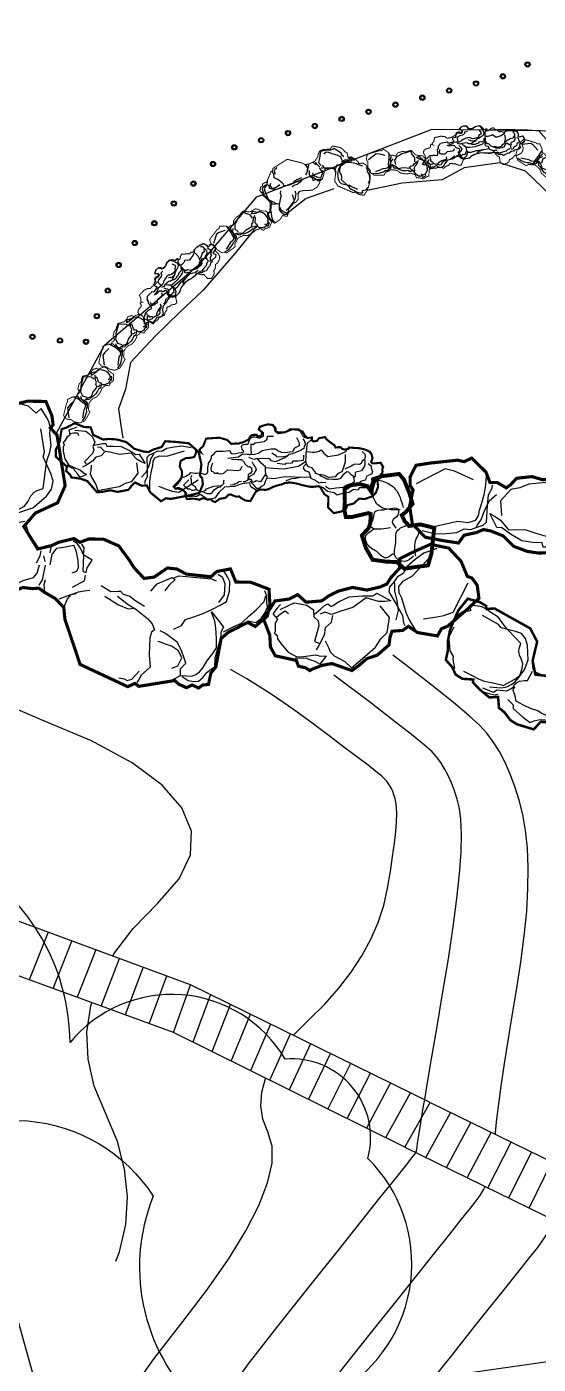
# Model space of a CAD drawing. Extents: x 351134 to 737836, y 2693212 to 3319468.
# Drawn here: x 543100 to 557830, y 2821894 to 2860390 of the extents above; entities that cross this region are included whole.
import ezdxf

# ---------------------------------------------------------------- set-up
doc = ezdxf.new("R2010")
doc.units = 0
doc.linetypes.add('0', pattern=[1, 1])
for name, color, linetype in [('00景观层', 10, 'CONTINUOUS'), ('01佛教小品', 2, 'CONTINUOUS'), ('01小品', 2, 'CONTINUOUS'), ('DGX', 8, 'CONTINUOUS'), ('地类界', 2, '0'), ('房屋2', 8, '0'), ('石头', 4, 'CONTINUOUS')]:
    doc.layers.add(name, color=color, linetype=linetype)

# ---------------------------------------------------------------- blocks, each defined once
blk = doc.blocks.new('石5')
at = {"layer": '石头', "linetype": 'Continuous'}
for p, q in [((637, 1047), (603, 1013)), ((739, 1013), (637, 1047)), ((338, 911), (263, 870)), ((426, 945), (338, 911)), ((535, 972), (426, 945)), ((426, 897), (487, 904)), ((487, 904), (549, 897)), ((603, 1013), (535, 972)), ((882, 952), (739, 1013)), ((896, 911), (882, 952)), ((978, 870), (896, 911)), ((263, 870), (256, 823)), ((256, 823), (276, 659)), ((365, 816), (426, 897)), ((549, 897), (596, 884)), ((596, 884), (685, 884)), ((685, 884), (780, 877)), ((780, 877), (876, 857)), ((876, 857), (910, 802)), ((910, 802), (951, 748)), ((1025, 775), (985, 734)), ((1141, 802), (1025, 775)), ((1236, 797), (1100, 763)), ((1148, 870), (1114, 850)), ((1168, 843), (1141, 802)), ((1216, 877), (1148, 870)), ((1311, 836), (1168, 843)), ((1271, 877), (1216, 877)), ((276, 659), (269, 557)), ((944, 646), (916, 619)), ((964, 647), (937, 579)), ((957, 727), (944, 700)), ((964, 680), (944, 646)), ((951, 748), (957, 727)), ((985, 734), (964, 707)), ((964, 707), (964, 680)), ((998, 688), (964, 647)), ((1087, 729), (978, 613)), ((1039, 729), (998, 688)), ((1100, 763), (1039, 729)), ((1107, 729), (1087, 729)), ((1230, 743), (1107, 729)), ((1318, 756), (1230, 743)), ((1393, 749), (1318, 756)), ((1468, 736), (1393, 749)), ((1591, 722), (1468, 736)), ((1700, 722), (1754, 627)), ((181, 530), (222, 483)), ((269, 557), (297, 510)), ((828, 578), (807, 455)), ((862, 591), (828, 578)), ((916, 619), (862, 591)), ((923, 532), (903, 471)), ((937, 579), (923, 532)), ((978, 613), (937, 552)), ((937, 552), (937, 464)), ((1754, 627), (1761, 593)), ((1761, 593), (1822, 539)), ((1822, 539), (1863, 450)), ((-4, 393), (-4, 284)), ((99, 503), (174, 483)), ((174, 483), (215, 455)), ((222, 483), (344, 408)), ((297, 510), (365, 462)), ((378, 401), (433, 394)), ((392, 483), (446, 428)), ((446, 428), (487, 401)), ((522, 418), (692, 460)), ((692, 460), (781, 453)), ((781, 453), (808, 426)), ((808, 426), (842, 358)), ((903, 471), (903, 423)), ((903, 423), (903, 341)), ((937, 464), (944, 409)), ((944, 409), (978, 362)), ((1863, 450), (1890, 389)), ((1890, 389), (1870, 253)), ((-99, 379), (-31, 318)), ((-31, 318), (-4, 270)), ((-4, 270), (-11, 223)), ((-4, 284), (-4, 250)), ((331, 367), (419, 313)), ((419, 313), (460, 251)), ((440, 326), (501, 292)), ((903, 341), (930, 267)), ((930, 267), (964, 178)), ((978, 362), (1018, 321)), ((1018, 321), (1039, 280)), ((1039, 280), (1046, 246)), ((-11, 141), (-24, 87)), ((-4, 196), (-11, 141)), ((-4, 250), (-4, 196)), ((57, 236), (71, 148)), ((71, 148), (78, 107)), ((188, 149), (188, 197)), ((215, 122), (188, 149)), ((446, 170), (433, 88)), ((460, 251), (446, 170)), ((964, 178), (1012, 110)), ((1046, 246), (1046, 185)), ((1046, 185), (1243, 83)), ((1870, 103), (1890, 144)), ((-936, 59), (-963, 38)), ((-963, 38), (-963, -9)), ((-909, 106), (-936, 59)), ((78, 107), (125, 80)), ((166, 87), (146, 66)), ((146, 66), (187, 39)), ((166, 87), (241, 59)), ((187, 39), (241, -29)), ((283, 102), (215, 122)), ((241, 59), (309, 32)), ((241, -29), (316, 32)), ((365, 88), (283, 102)), ((309, 32), (384, 39)), ((316, 32), (377, 5)), ((433, 88), (365, 88)), ((377, 5), (418, 12)), ((384, 39), (439, 53)), ((439, 53), (473, 80)), ((1012, 110), (1080, 69)), ((1080, 69), (1155, 69)), ((1155, 69), (1332, 83)), ((1243, 83), (1291, 56)), ((1291, 56), (1352, 8)), ((1332, 83), (1373, 56)), ((1352, 8), (1407, -26)), ((1373, 56), (1591, 15)), ((1747, 8), (1836, 56)), ((1774, -53), (1747, 8)), ((1836, 56), (1870, 103)), ((-991, -71), (-1011, -43)), ((-957, -105), (-991, -71)), ((-963, -9), (-916, -98)), ((-916, -213), (-957, -105)), ((-248, -125), (-316, -200)), ((-126, -30), (-248, -125)), ((-105, -98), (-126, -166)), ((-17, -30), (-105, -98)), ((1407, -26), (1522, -53)), ((1522, -53), (1570, -74)), ((1570, -74), (1631, -80)), ((1631, -80), (1679, -74)), ((1679, -74), (1774, -53)), ((-800, -241), (-916, -213)), ((-650, -302), (-800, -241)), ((-276, -213), (-344, -268)), ((-316, -200), (-330, -261)), ((-167, -145), (-276, -213)), ((-207, -254), (-269, -295)), ((-167, -200), (-207, -254)), ((-133, -186), (-167, -200)), ((-126, -166), (-133, -186)), ((-1105, -346), (-1087, -460)), ((-720, -385), (-706, -365)), ((-603, -336), (-650, -302)), ((-589, -370), (-603, -336)), ((-528, -370), (-589, -370)), ((-466, -343), (-528, -370)), ((-344, -268), (-466, -343)), ((-269, -295), (-344, -356)), ((-1101, -473), (-1155, -514)), ((-1087, -460), (-1128, -562)), ((-1087, -460), (-1026, -480)), ((-1026, -480), (-992, -548)), ((-992, -405), (-992, -467)), ((-992, -467), (-931, -528)), ((-856, -521), (-794, -473)), ((-794, -473), (-754, -426)), ((-774, -535), (-713, -494)), ((-754, -426), (-720, -385)), ((-713, -494), (-658, -460)), ((-658, -460), (-617, -419)), ((-229, -460), (-182, -541)), ((-112, -536), (-92, -441)), ((-1183, -562), (-1196, -603)), ((-1196, -603), (-1176, -657)), ((-1155, -514), (-1183, -562)), ((-1128, -562), (-1128, -603)), ((-1128, -603), (-1115, -643)), ((-992, -548), (-951, -548)), ((-951, -548), (-863, -548)), ((-931, -528), (-856, -521)), ((-863, -548), (-774, -535)), ((-645, -548), (-638, -630)), ((-638, -630), (-597, -684)), ((-236, -643), (-270, -589)), ((-182, -541), (-175, -698)), ((-1141, -753), (-1223, -713)), ((-1176, -657), (-1142, -711)), ((-1142, -711), (-1135, -739)), ((-1121, -808), (-1141, -753)), ((-1121, -793), (-1135, -739)), ((-1115, -643), (-1087, -691)), ((-1087, -691), (-1040, -745)), ((-1040, -745), (-992, -820)), ((-597, -684), (-597, -759)), ((-597, -759), (-597, -854)), ((-202, -718), (-236, -643)), ((-182, -766), (-236, -888)), ((-175, -698), (-202, -718)), ((-182, -711), (-182, -766)), ((-1040, -827), (-1121, -793)), ((-924, -909), (-1040, -827)), ((-992, -820), (-951, -875)), ((-951, -875), (-876, -902)), ((-597, -854), (-590, -956)), ((-236, -888), (-311, -1051)), ((-863, -949), (-924, -909)), ((-876, -902), (-808, -922)), ((-822, -963), (-863, -949)), ((-829, -990), (-815, -1099)), ((-788, -1004), (-822, -963)), ((-808, -922), (-747, -936)), ((-706, -977), (-788, -1004)), ((-747, -936), (-706, -943)), ((-706, -943), (-651, -943)), ((-611, -943), (-706, -977)), ((-651, -943), (-611, -943)), ((-590, -956), (-577, -1045)), ((-815, -1099), (-808, -1181)), ((-577, -1045), (-563, -1113)), ((-563, -1113), (-481, -1174)), ((-495, -1113), (-549, -1038)), ((-399, -1154), (-495, -1113)), ((-331, -1154), (-399, -1154)), ((-311, -1051), (-345, -1085)), ((-291, -1126), (-331, -1154)), ((-808, -1249), (-849, -1310)), ((-808, -1181), (-767, -1269)), ((-767, -1269), (-733, -1358)), ((-481, -1174), (-393, -1208)), ((-393, -1208), (-345, -1201)), ((-345, -1201), (-284, -1188)), ((-849, -1310), (-829, -1371)), ((-829, -1371), (-788, -1426)), ((-733, -1358), (-686, -1453)), ((-788, -1426), (-747, -1466)), ((-747, -1466), (-706, -1473)), ((-706, -1473), (-645, -1494)), ((-686, -1453), (-638, -1487)), ((-645, -1494), (-590, -1494))]:
    blk.add_line(p, q, dxfattribs=at)
at = {"layer": '石头', "const_width": 30}
blk.add_lwpolyline([(-262, -1121), (-282, -1253), (-418, -1260), (-467, -1393), (-589, -1537), (-728, -1497), (-827, -1436), (-882, -1293), (-821, -1238), (-849, -1030), (-882, -946), (-1121, -808), (-1163, -742), (-1257, -685), (-1244, -631), (-1257, -583), (-1210, -536), (-1216, -474), (-1155, -413), (-1114, -393), (-1051, -48), (-1012, -22), (-1019, 53), (-665, 413), (-208, 406), (-99, 379), (10, 427), (99, 503), (157, 543), (173, 603), (214, 685), (207, 787), (234, 882), (275, 912), (359, 955), (520, 998), (569, 1110), (780, 1117), (869, 1096), (971, 1028), (1046, 1001), (1100, 879), (1196, 919), (1339, 865), (1441, 811), (1448, 777), (1574, 811), (1666, 790), (1740, 715), (1836, 661), (1848, 552), (1884, 442), (1904, 307), (1897, 178), (1884, 47), (1823, -118), (1674, -127), (1587, -108), (1570, -74), (1482, -111), (1180, -56), (999, -23), (869, 100), (847, 334), (762, 482), (515, 428), (501, 292), (508, 214), (493, 66), (440, 24), (442, -66), (393, -199), (283, -316), (123, -365), (38, -384), (-92, -441), (-112, -536), (-72, -686), (-112, -768), (-187, -836), (-291, -1051), (-262, -1121)], close=True, dxfattribs=at)
blk = doc.blocks.new('石6')
at = {"layer": '石头', "linetype": 'Continuous'}
for p, q in [((-651, 590), (-719, 577)), ((-719, 577), (-719, 543)), ((-719, 543), (-719, 509)), ((-712, 529), (-664, 529)), ((-664, 529), (-610, 522)), ((-603, 597), (-651, 590)), ((-637, 563), (-494, 522)), ((-610, 522), (-603, 482)), ((-494, 522), (-460, 482)), ((-821, 393), (-841, 366)), ((-814, 434), (-828, 427)), ((-828, 427), (-821, 393)), ((-760, 495), (-814, 434)), ((-719, 509), (-760, 495)), ((-460, 482), (-419, 427)), ((-419, 427), (-399, 352)), ((-841, 366), (-848, 312)), ((-848, 312), (-848, 203)), ((-399, 352), (-440, 298)), ((-440, 298), (-433, 243)), ((-419, 312), (-344, 312)), ((-331, 264), (-378, 277)), ((-344, 312), (-296, 312)), ((-296, 203), (-331, 264)), ((-296, 312), (-256, 305)), ((-256, 305), (-249, 264)), ((-249, 264), (-160, 250)), ((-848, 203), (-814, 114)), ((-460, 203), (-589, 114)), ((-426, 148), (-480, 101)), ((-433, 243), (-460, 203)), ((-351, 148), (-426, 148)), ((-296, 189), (-351, 148)), ((-208, 169), (-296, 203)), ((-99, 121), (-208, 169)), ((-160, 250), (-58, 223)), ((-58, 223), (44, 148)), ((44, 148), (119, 80)), ((-800, 80), (-835, 114)), ((-814, 114), (-760, 73)), ((-753, 46), (-800, 80)), ((-760, 73), (-664, 12)), ((-739, 12), (-753, 46)), ((-712, -35), (-739, 12)), ((-664, 12), (-637, -29)), ((-583, 60), (-630, 46)), ((-589, 114), (-562, 67)), ((-480, 101), (-583, 60)), ((-508, 51), (-528, -24)), ((58, 107), (-99, 121)), ((126, 5), (58, 107)), ((119, 80), (167, 73)), ((173, -35), (126, 5)), ((167, 73), (221, -69)), ((262, 10), (235, -146)), ((296, 37), (262, 10)), ((364, 51), (296, 37)), ((310, -24), (350, 24)), ((350, 24), (364, 44)), ((419, 65), (364, 51)), ((480, 51), (419, 65)), ((555, 78), (480, 51)), ((534, -24), (786, 3)), ((657, 78), (555, 78)), ((759, 71), (657, 78)), ((882, 24), (759, 71)), ((-692, -83), (-712, -35)), ((-651, -76), (-692, -83)), ((-596, -63), (-651, -76)), ((-637, -29), (-596, -63)), ((-528, -24), (-542, -58)), ((-542, -58), (-535, -112)), ((-535, -112), (-494, -221)), ((105, -180), (112, -37)), ((221, -69), (173, -35)), ((214, -187), (269, -105)), ((269, -105), (310, -24)), ((316, -112), (282, -187)), ((330, -58), (316, -112)), ((364, -17), (330, -58)), ((364, -17), (439, -3)), ((439, -3), (534, -24)), ((-494, -221), (-487, -309)), ((-4, -275), (105, -180)), ((139, -241), (214, -187)), ((214, -248), (173, -309)), ((235, -146), (214, -248)), ((255, -255), (235, -323)), ((282, -187), (255, -255)), ((-487, -309), (-317, -309)), ((-317, -309), (-181, -309)), ((-181, -309), (-92, -282)), ((-92, -282), (-4, -275)), ((173, -309), (167, -337)), ((221, -384), (214, -432)), ((235, -323), (221, -384)), ((344, -405), (453, -473)), ((453, -473), (514, -507)), ((514, -507), (602, -541)), ((602, -541), (895, -425))]:
    blk.add_line(p, q, dxfattribs=at)
at = {"layer": '石头', "const_width": 30}
blk.add_lwpolyline([(-964, 257), (-944, 352), (-875, 441), (-814, 611), (-753, 618), (-622, 657), (-507, 582), (-418, 561), (-404, 453), (-282, 364), (-200, 357), (-98, 330), (25, 269), (59, 228), (113, 160), (229, 99), (297, 78), (365, 99), (488, 113), (549, 181), (706, 140), (862, 92), (971, -49), (978, -223), (929, -371), (952, -413), (945, -498), (876, -603), (740, -610), (665, -610), (474, -610), (413, -589), (338, -616), (215, -467), (188, -365), (120, -358), (38, -297), (-9, -324), (-71, -378), (-221, -378), (-316, -338), (-418, -338), (-500, -331), (-547, -249), (-602, -154), (-684, -106), (-779, -72), (-806, -66), (-820, -18), (-861, 36), (-840, 91)], close=True, dxfattribs=at)
blk = doc.blocks.new('gergerg')
at = {"layer": '00景观层', "color": 250, "const_width": 100, "elevation": 0}
blk.add_lwpolyline([(1456201, 2311142), (1455928, 2311227), (1455612, 2311253), (1455569, 2311479), (1455589, 2311589), (1455439, 2311749), (1455279, 2311839), (1455139, 2311819), (1455069, 2311929), (1455229, 2312069), (1455319, 2312129), (1455479, 2312269), (1455534, 2312408), (1455570, 2312595), (1455490, 2312857), (1455579, 2313110), (1455853, 2313205), (1456087, 2313185), (1456258, 2313205), (1456355, 2313382), (1456369, 2313444), (1456515, 2313433), (1456587, 2313377), (1456536, 2313483), (1456606, 2313562), (1456747, 2313648), (1456935, 2313992), (1457570, 2313945), (1457923, 2313789), (1458096, 2313571), (1458327, 2313557), (1458452, 2313529), (1458542, 2313566), (1458648, 2313559), (1458822, 2313615), (1458951, 2313658), (1459040, 2313798), (1459161, 2313853), (1459367, 2313830), (1459409, 2313729), (1459563, 2313757), (1459628, 2313828), (1459631, 2313917), (1459589, 2313979), (1459499, 2314069), (1459569, 2314189), (1459789, 2314229), (1459969, 2314249), (1460199, 2314189), (1460309, 2314009), (1460289, 2313869), (1460399, 2313759), (1460719, 2313759), (1460869, 2313799), (1461079, 2313849), (1461349, 2313799), (1461569, 2313669), (1461639, 2313489), (1461749, 2313329), (1461979, 2313329), (1461959, 2313189), (1462017, 2313127), (1462017, 2313127), (1462085, 2313127), (1462178, 2313133), (1462315, 2313245), (1462594, 2313257), (1462650, 2313140), (1462749, 2313034), (1462858, 2312927), (1462985, 2312810), (1463030, 2312687), (1463157, 2312687), (1463265, 2312672), (1463339, 2312579), (1463442, 2312530), (1463511, 2312535), (1463629, 2312539), (1463669, 2312599), (1463979, 2312529), (1464139, 2312499), (1464329, 2312429), (1464479, 2312359), (1464599, 2312269), (1464689, 2312129), (1464709, 2311939), (1464619, 2311759), (1464669, 2311689), (1464789, 2311669), (1465069, 2311659), (1465159, 2311449), (1465099, 2311339), (1465079, 2311199), (1465069, 2311099), (1464919, 2311019), (1464822, 2310896), (1464787, 2310756), (1464780, 2310539), (1464632, 2310259), (1464429, 2310119), (1464058, 2310042), (1463799, 2310105), (1463498, 2309902), (1463203, 2309874), (1463105, 2309713), (1462867, 2309608), (1462496, 2309587), (1462265, 2309902), (1462349, 2310392), (1462180, 2310553), (1462029, 2310909), (1461959, 2310969), (1461819, 2310969), (1461619, 2310979), (1461459, 2311029), (1461189, 2311129), (1460969, 2311229), (1460819, 2311279), (1460589, 2311349), (1460369, 2311349), (1460259, 2311309), (1460059, 2311289), (1459819, 2311249), (1459629, 2311189), (1459429, 2311149), (1459149, 2311209), (1458943, 2311139), (1458614, 2310722), (1458373, 2310791), (1458201, 2310928), (1458107, 2311027), (1457991, 2311023), (1457844, 2311097), (1457747, 2311166), (1457624, 2311182), (1457465, 2311054), (1457299, 2311043), (1457167, 2311035), (1456931, 2310915), (1456796, 2311008), (1456769, 2311079), (1456579, 2311089), (1456449, 2311169), (1456341, 2311176), (1456171, 2311117)], dxfattribs=at)
at = {"layer": '00景观层', "color": 250}
blk.add_lwpolyline([(1456605, 2311073), (1456331, 2311340, 0.371395), (1456185, 2311349, -0.254514), (1456010, 2311323, 0.108489), (1455889, 2311339, -0.108489), (1455686, 2311365, -0.512215), (1455642, 2311518, 0.198659), (1455355, 2311752, 0.043195), (1455227, 2311778, -0.840087), (1455216, 2311983, 0.128081), (1455498, 2312285, -0.448254), (1455615, 2312313, 0.100532), (1455985, 2312479, 0.056225), (1456359, 2312410, -0.148682), (1456563, 2312332, 0.593757), (1456794, 2312433, -0.056677), (1456873, 2312765, 0.047556), (1456886, 2312816, 0.263545), (1457068, 2313134, 0.068737), (1457338, 2313324, 0.036657), (1457978, 2313269, 0.337606), (1458122, 2313089, 0.033216), (1458643, 2313111, -0.151559), (1458567, 2313377, -0.325731), (1458618, 2313444, -0.14928), (1458889, 2313442, -0.078486), (1459047, 2313698, -0.331945), (1459262, 2313746, 0.009939), (1459482, 2313653), (1459672, 2313718), (1459698, 2313871), (1459469, 2314077), (1459711, 2314229), (1459885, 2314239, -0.319141), (1460228, 2314082), (1460253, 2313882), (1460530, 2313801), (1460799, 2313787), (1460986, 2313881), (1461388, 2313834), (1461510, 2313550, 0.447797), (1461912, 2313358), (1461941, 2313228), (1461712, 2313074, 0.065249), (1461611, 2312706), (1461752, 2312667), (1461892, 2312628, 0.188649), (1462328, 2312671), (1462429, 2312509), (1462594, 2312316), (1462809, 2312314), (1463124, 2312322), (1463482, 2312432), (1463608, 2312590), (1463967, 2312539, -0.062162), (1464630, 2312276, -0.238687), (1464678, 2311841, -0.119042), (1464627, 2311764), (1464742, 2311687), (1465047, 2311679), (1465111, 2311458), (1465110, 2311223), (1464904, 2311046), (1464501, 2310978), (1464568, 2310690), (1464340, 2310550), (1463882, 2310618), (1463811, 2310517), (1463594, 2310569), (1463363, 2310468), (1463137, 2310485), (1462773, 2310421), (1462646, 2310550), (1462340, 2310654), (1462169, 2310862), (1461951, 2310989), (1461650, 2310991), (1461276, 2311092), (1461056, 2311208), (1460621, 2311310), (1460130, 2311319), (1459785, 2311261), (1459628, 2311185), (1459590, 2311134), (1458964, 2311204), (1458734, 2311395), (1458709, 2311600), (1458322, 2311603), (1457961, 2311532), (1457480, 2311558), (1457171, 2311342), (1456951, 2311101)], format="xyb", close=True, dxfattribs=at)
for points in [[(1458866, 2312936), (1459006, 2312970), (1458985, 2313085), (1459022, 2313297), (1459043, 2313435), (1459134, 2313392), (1459242, 2313459), (1459677, 2313457), (1459838, 2313555), (1459873, 2313684), (1460149, 2313652)], [(1461243, 2313430), (1461335, 2313166), (1461313, 2313024), (1461070, 2312940), (1460955, 2312775), (1460585, 2312783), (1460423, 2312817), (1460257, 2312922), (1460161, 2313012), (1459948, 2313050), (1459763, 2313044), (1459515, 2313032), (1459322, 2312935), (1459062, 2312894), (1458880, 2312939), (1458779, 2312957), (1458557, 2313006), (1458346, 2312897), (1457837, 2312900)], [(1461531, 2313316), (1461576, 2313240), (1461613, 2313053), (1461543, 2312945), (1461516, 2312865), (1461335, 2312787), (1461135, 2312731), (1460936, 2312685), (1460771, 2312678), (1460662, 2312604), (1460477, 2312598), (1460171, 2312633), (1460146, 2312706), (1460010, 2312810), (1459984, 2312863)], [(1456007, 2312329), (1455967, 2312295), (1455924, 2312235), (1455956, 2312158), (1455935, 2312059), (1455916, 2311973), (1455950, 2311920), (1456032, 2311850), (1456078, 2311797), (1456110, 2311731), (1456152, 2311628), (1456212, 2311585), (1456297, 2311553), (1456393, 2311496), (1456547, 2311534), (1456615, 2311604), (1456976, 2311683), (1457338, 2311667)], [(1457070, 2312776), (1457041, 2312729), (1457009, 2312643), (1456965, 2312559), (1456953, 2312409), (1457027, 2312391), (1457095, 2312298), (1457181, 2312278), (1457256, 2312272)], [(1457222, 2312311), (1457292, 2312255), (1457427, 2312219), (1457541, 2312235), (1457739, 2312370), (1458230, 2312256), (1458357, 2312283), (1458457, 2312438)], [(1457998, 2312837), (1457998, 2312837), (1457998, 2312837), (1458295, 2312785), (1458481, 2312759), (1458594, 2312605), (1458589, 2312544), (1458750, 2312367), (1458812, 2312372), (1458889, 2312304), (1458884, 2312120), (1458807, 2312054), (1458688, 2311981), (1458637, 2311728), (1458490, 2311678), (1458398, 2311696)], [(1458953, 2312597), (1459011, 2312418), (1459092, 2312278), (1459104, 2312164), (1459025, 2312078), (1458956, 2311981), (1458775, 2311913), (1458687, 2311837), (1458651, 2311768)], [(1458722, 2311692), (1458845, 2311505), (1458930, 2311381), (1458993, 2311304), (1459125, 2311283), (1459276, 2311374), (1459392, 2311416), (1459467, 2311575), (1459534, 2311651), (1459593, 2311739), (1459532, 2311878), (1459547, 2312072), (1459571, 2312244), (1459382, 2312454), (1459246, 2312691), (1459060, 2312675), (1458844, 2312805)], [(1459256, 2312666), (1459341, 2312690), (1459494, 2312678), (1459798, 2312623), (1459861, 2312505), (1460102, 2312434), (1460307, 2312496), (1460535, 2312541), (1460535, 2312541), (1460681, 2312604)], [(1460142, 2312347), (1460384, 2312276), (1460535, 2312244), (1460579, 2312281), (1460865, 2312259), (1460934, 2312346), (1461168, 2312317), (1461414, 2312308), (1461456, 2312448), (1461464, 2312550)], [(1461583, 2312670), (1461550, 2312412), (1461509, 2312292), (1461526, 2312116), (1461576, 2311969), (1461678, 2311950), (1461746, 2311904), (1461901, 2311622)], [(1464269, 2312312), (1464367, 2312170), (1464371, 2312060), (1464324, 2311930), (1464196, 2311855), (1464128, 2311763), (1464051, 2311720), (1463823, 2311762), (1463735, 2311733), (1463635, 2311704), (1463313, 2311605)], [(1455830, 2312155), (1455789, 2312108), (1455669, 2312030), (1455602, 2311972), (1455549, 2311939), (1455594, 2311873), (1455664, 2311804), (1455722, 2311737), (1455808, 2311718), (1455903, 2311647), (1455977, 2311629), (1456053, 2311636), (1456105, 2311657)], [(1456444, 2311470), (1456632, 2311368), (1456791, 2311348), (1456865, 2311389), (1456983, 2311518), (1457181, 2311607), (1457296, 2311604), (1457466, 2311736), (1457495, 2311861), (1457520, 2311906)], [(1457783, 2311654), (1457856, 2311623), (1457945, 2311629), (1458010, 2311661), (1458098, 2311667), (1458199, 2311734), (1458324, 2311739)], [(1459532, 2311986), (1459502, 2311876), (1459402, 2311771), (1459334, 2311694), (1459221, 2311569), (1459022, 2311647), (1458969, 2311616), (1458842, 2311589), (1458821, 2311741), (1458685, 2311767)], [(1459559, 2312218), (1459915, 2312127), (1460419, 2312025), (1461135, 2312056), (1461524, 2312238)], [(1459582, 2311717), (1459888, 2311630), (1460415, 2311651), (1461328, 2311491), (1461638, 2311466)], [(1461515, 2312107), (1461373, 2311995), (1461347, 2311935), (1461409, 2311807), (1461587, 2311721), (1461633, 2311522), (1461645, 2311408), (1461840, 2311280), (1462013, 2311123), (1462127, 2311134), (1462329, 2311087)], [(1463431, 2312297), (1463391, 2311950), (1463269, 2311682), (1463156, 2311496), (1463081, 2311465), (1462943, 2311427), (1462811, 2311292), (1462483, 2311318), (1462309, 2311429), (1462192, 2311487), (1462071, 2311509), (1461872, 2311610)], [(1464466, 2311704), (1464588, 2311579), (1464579, 2311465), (1464615, 2311297), (1464575, 2311201), (1464473, 2311160), (1464305, 2311124), (1464224, 2310933), (1464142, 2310939), (1463974, 2310903), (1463812, 2310735), (1463648, 2310748)], [(1464334, 2311890), (1464334, 2311890), (1464334, 2311890), (1464298, 2311671), (1464258, 2311576), (1464168, 2311484), (1464096, 2311407), (1463814, 2311380), (1463778, 2311350), (1463774, 2311301), (1463765, 2311186), (1463662, 2311128)], [(1460450, 2311461), (1460742, 2311512), (1460928, 2311498), (1461142, 2311518)], [(1462090, 2311483), (1462152, 2311429), (1462293, 2311336), (1462386, 2311262), (1462484, 2311254), (1462678, 2311206), (1462907, 2311172), (1463073, 2311191), (1463252, 2311375), (1463399, 2311477)], [(1463399, 2311477), (1463482, 2311446), (1463580, 2311304), (1463683, 2311211), (1463674, 2310943), (1463620, 2310886), (1463545, 2310856), (1463447, 2310851), (1463273, 2310816), (1463133, 2310742), (1462756, 2310760), (1462451, 2310759), (1462278, 2310902)]]:
    blk.add_lwpolyline(points, dxfattribs=at)
blk = doc.blocks.new('A$C3C1B16A1')
at = {"layer": '石头', "linetype": 'Continuous', "const_width": 90}
blk.add_lwpolyline([(1427, 1117), (1342, 1033), (1237, 844), (1279, 802), (1658, 718), (1784, 655), (1742, 487), (1658, 340), (1532, 67), (1363, 46), (1174, 109), (1027, 235), (1006, 382), (943, 277), (837, 172), (627, 172), (248, 298), (206, 466), (227, 802), (269, 1054), (501, 1159), (606, 1180), (606, 1327), (564, 1475), (311, 1559), (59, 1769), (375, 2273), (564, 2483), (816, 2399), (1090, 2315), (1174, 2105), (1406, 1979), (1658, 1811), (1679, 1496), (1637, 1201)], close=True, dxfattribs=at)
at = {"layer": '石头', "linetype": 'Continuous'}
for points in [[(774, 2147), (1006, 2168), (1153, 2000), (1006, 1685), (901, 1496), (585, 1454), (396, 1643), (585, 1853), (732, 2168)], [(1174, 1895), (1384, 1895), (1490, 1685), (1574, 1559), (1553, 1243), (1427, 1201), (1321, 1180)], [(964, 1327), (1174, 1264), (1363, 1117), (1216, 949), (1132, 844), (922, 886), (627, 1033), (690, 1138), (858, 1201), (858, 1391)], [(585, 1054), (880, 886), (985, 760), (1006, 487), (922, 340), (774, 214), (648, 298), (543, 424), (480, 571), (501, 1033)]]:
    blk.add_spline(points, degree=3, dxfattribs=at)

msp = doc.modelspace()

# ---------------------------------------------------------------- linework, layer by layer
at = {"layer": '00景观层', "color": 5, "linetype": 'Continuous', "flags": 128}
msp.add_lwpolyline([(556413, 2857422, -0.03152), (558388, 2857362, 0.427757), (571879, 2869071, -0.757242), (584661, 2872023, 0.631619), (595988, 2872412)], format="xyb", dxfattribs=at)
msp.add_lwpolyline([(556413, 2857422, -0.03152), (558388, 2857362, 0.427757), (571879, 2869071, -0.757242), (584661, 2872023, 0.631619), (595988, 2872412)], format="xyb", dxfattribs=at)
at = {"layer": '00景观层', "color": 7, "flags": 128}
for points in [[(543967, 2848714), (545336, 2851222), (548108, 2853585), (549723, 2855491), (554775, 2857447), (557836, 2857401), (559888, 2855080), (560704, 2852488), (561253, 2851635), (562634, 2850669), (563863, 2849952), (565110, 2848492), (567147, 2847986), (568677, 2848021), (569760, 2847532), (570843, 2845969), (571109, 2845180), (571028, 2844033), (570662, 2842295), (569979, 2841707), (568552, 2841380)], [(543967, 2848714), (545336, 2851222), (548108, 2853585), (549723, 2855491), (554775, 2857447), (557836, 2857401), (559888, 2855080), (560704, 2852488), (561253, 2851635), (562634, 2850669), (563863, 2849952), (565110, 2848492), (567147, 2847986), (568677, 2848021), (569760, 2847532), (570843, 2845969), (571109, 2845180), (571028, 2844033), (570662, 2842295), (569979, 2841707), (568552, 2841380)], [(559113, 2854180), (558711, 2855033), (557464, 2856233), (556727, 2856478), (555696, 2856331), (555067, 2855984), (553912, 2855889), (553185, 2855738), (552890, 2855673)], [(559113, 2854180), (558711, 2855033), (557464, 2856233), (556727, 2856478), (555696, 2856331), (555067, 2855984), (553912, 2855889), (553185, 2855738), (552890, 2855673)], [(551947, 2855725), (551145, 2855447), (550556, 2854989)], [(551947, 2855725), (551145, 2855447), (550556, 2854989)], [(566743, 2816082), (565745, 2823061), (532038, 2818244)]]:
    msp.add_lwpolyline(points, dxfattribs=at)
at = {"layer": '00景观层', "color": 8, "linetype": 'Continuous', "flags": 128}
msp.add_lwpolyline([(549639, 2854531), (549102, 2853870), (548179, 2852804), (547498, 2852170), (546801, 2851486), (546090, 2850731), (545943, 2849962), (545743, 2849396), (545812, 2848916), (545864, 2848550)], dxfattribs=at)
msp.add_lwpolyline([(549639, 2854531), (549102, 2853870), (548179, 2852804), (547498, 2852170), (546801, 2851486), (546090, 2850731), (545943, 2849962), (545743, 2849396), (545812, 2848916), (545864, 2848550)], dxfattribs=at)
at = {"layer": '00景观层', "color": 8, "linetype": '0'}
for points, elevation in [([(547817, 2832817), (533470, 2838107)], 22183), ([(547323, 2831441), (532769, 2836761)], 22227), ([(543718, 2834328), (543165, 2832961)], 22597), ([(543858, 2832708), (544401, 2834076)], 22565), ([(545085, 2833825), (544551, 2832455)], 22459), ([(545244, 2832201), (545768, 2833573)], 22430), ([(546451, 2833321), (545937, 2831948)], 22321), ([(546630, 2831695), (547134, 2833069)], 22295), ([(547323, 2831441), (547817, 2832817)], 22227), ([(554721, 2829424), (547817, 2832817)], 19792), ([(548393, 2832534), (547879, 2831166)], 21984), ([(548435, 2830892), (548968, 2832251)], 21825), ([(548990, 2830617), (549543, 2831969)], 21624), ([(553992, 2828142), (547323, 2831441)], 19815), ([(550119, 2831686), (549546, 2830342)], 21386), ([(550102, 2830067), (550694, 2831403)], 21222), ([(551269, 2831120), (550657, 2829792)], 20987), ([(551213, 2829517), (551844, 2830838)], 20820), ([(552420, 2830555), (551769, 2829242)], 20589), ([(552325, 2828967), (552995, 2830272)], 20418), ([(553570, 2829990), (552880, 2828692)], 20190), ([(553436, 2828417), (554146, 2829707)], 20016), ([(553992, 2828142), (554721, 2829424)], 19815), ([(555304, 2829140), (554588, 2827850)], 19522), ([(554721, 2829424), (563469, 2825161)], 19792), ([(555184, 2827558), (555887, 2828856)], 19274), ([(556470, 2828571), (555780, 2827266)], 18982), ([(556376, 2826974), (557054, 2828287)], 18733), ([(553992, 2828142), (562931, 2823763)], 19815), ([(557637, 2828003), (556971, 2826682)], 18443), ([(557567, 2826390), (558220, 2827719)], 18192)]:
    msp.add_lwpolyline(points, dxfattribs=dict(at, elevation=elevation))
at = {"layer": '00景观层', "color": 1, "flags": 128}
msp.add_lwpolyline([(565745, 2823061), (522436, 2816872)], dxfattribs=at)
at = {"layer": '00景观层', "color": 1, "linetype": '0'}
for centre, radius in [((557521, 2859306, -197015), 75), ((557521, 2859306, -197015), 75), ((557521, 2859306, -197015), 50), ((557521, 2859306, -197015), 50), ((556038, 2858758, -197015), 75), ((556038, 2858758, -197015), 75), ((556038, 2858758, -197015), 50), ((556038, 2858758, -197015), 50), ((556812, 2858962, -197015), 75), ((556812, 2858962, -197015), 75), ((556812, 2858962, -197015), 50), ((556812, 2858962, -197015), 50), ((554491, 2858350, -197015), 75), ((554491, 2858350, -197015), 75), ((554491, 2858350, -197015), 50), ((554491, 2858350, -197015), 50), ((555265, 2858554, -197015), 75), ((555265, 2858554, -197015), 75), ((555265, 2858554, -197015), 50), ((555265, 2858554, -197015), 50), ((552944, 2857942, -197015), 75), ((552944, 2857942, -197015), 75), ((552944, 2857942, -197015), 50), ((552944, 2857942, -197015), 50), ((553718, 2858146, -197015), 75), ((553718, 2858146, -197015), 75), ((553718, 2858146, -197015), 50), ((553718, 2858146, -197015), 50), ((551397, 2857533, -197015), 75), ((551397, 2857533, -197015), 75), ((551397, 2857533, -197015), 50), ((551397, 2857533, -197015), 50), ((552170, 2857737, -197015), 75), ((552170, 2857737, -197015), 75), ((552170, 2857737, -197015), 50), ((552170, 2857737, -197015), 50), ((549850, 2857125, -197015), 75), ((549850, 2857125, -197015), 75), ((549850, 2857125, -197015), 50), ((549850, 2857125, -197015), 50), ((550623, 2857329, -197015), 75), ((550623, 2857329, -197015), 75), ((550623, 2857329, -197015), 50), ((550623, 2857329, -197015), 50), ((549076, 2856921, -197015), 75), ((549076, 2856921, -197015), 75), ((549076, 2856921, -197015), 50), ((549076, 2856921, -197015), 50), ((548463, 2856440, -197015), 75), ((548463, 2856440, -197015), 75), ((548463, 2856440, -197015), 50), ((548463, 2856440, -197015), 50), ((547900, 2855872, -197015), 75), ((547900, 2855872, -197015), 75), ((547900, 2855872, -197015), 50), ((547900, 2855872, -197015), 50), ((547337, 2855303, -197015), 75), ((547337, 2855303, -197015), 75), ((547337, 2855303, -197015), 50), ((547337, 2855303, -197015), 50), ((546774, 2854735, -197015), 75), ((546774, 2854735, -197015), 75), ((546774, 2854735, -197015), 50), ((546774, 2854735, -197015), 50), ((546210, 2854167, -197015), 75), ((546210, 2854167, -197015), 75), ((546210, 2854167, -197015), 50), ((546210, 2854167, -197015), 50), ((545747, 2853532, -197015), 75), ((545747, 2853532, -197015), 75), ((545747, 2853532, -197015), 50), ((545747, 2853532, -197015), 50), ((545433, 2852796, -197015), 75), ((545433, 2852796, -197015), 75), ((545433, 2852796, -197015), 50), ((545433, 2852796, -197015), 50), ((545120, 2852060, -197015), 75), ((545120, 2852060, -197015), 75), ((545120, 2852060, -197015), 50), ((545120, 2852060, -197015), 50), ((543264, 2851467, -197015), 75), ((543264, 2851467, -197015), 75), ((543264, 2851467, -197015), 50), ((543264, 2851467, -197015), 50), ((544056, 2851358, -197015), 75), ((544056, 2851358, -197015), 75), ((544056, 2851358, -197015), 50), ((544056, 2851358, -197015), 50), ((544806, 2851324, 9598), 75), ((544806, 2851324, 9598), 75), ((544806, 2851324, 9598), 50), ((544806, 2851324, 9598), 50)]:
    msp.add_circle(centre, radius, dxfattribs=at)
at = {"layer": '00景观层', "color": 2, "linetype": '0'}
for centre, radius in [((557521, 2859306, -197015), 75), ((557521, 2859306, -197015), 75), ((557521, 2859306, -197015), 50), ((557521, 2859306, -197015), 50), ((556038, 2858758, -197015), 75), ((556038, 2858758, -197015), 75), ((556038, 2858758, -197015), 50), ((556038, 2858758, -197015), 50), ((556812, 2858962, -197015), 75), ((556812, 2858962, -197015), 75), ((556812, 2858962, -197015), 50), ((556812, 2858962, -197015), 50), ((554491, 2858350, -197015), 75), ((554491, 2858350, -197015), 75), ((554491, 2858350, -197015), 50), ((554491, 2858350, -197015), 50), ((555265, 2858554, -197015), 75), ((555265, 2858554, -197015), 75), ((555265, 2858554, -197015), 50), ((555265, 2858554, -197015), 50), ((552944, 2857942, -197015), 75), ((552944, 2857942, -197015), 75), ((552944, 2857942, -197015), 50), ((552944, 2857942, -197015), 50), ((553718, 2858146, -197015), 75), ((553718, 2858146, -197015), 75), ((553718, 2858146, -197015), 50), ((553718, 2858146, -197015), 50), ((551397, 2857533, -197015), 75), ((551397, 2857533, -197015), 75), ((551397, 2857533, -197015), 50), ((551397, 2857533, -197015), 50), ((552170, 2857737, -197015), 75), ((552170, 2857737, -197015), 75), ((552170, 2857737, -197015), 50), ((552170, 2857737, -197015), 50), ((549850, 2857125, -197015), 75), ((549850, 2857125, -197015), 75), ((549850, 2857125, -197015), 50), ((549850, 2857125, -197015), 50), ((550623, 2857329, -197015), 75), ((550623, 2857329, -197015), 75), ((550623, 2857329, -197015), 50), ((550623, 2857329, -197015), 50), ((549076, 2856921, -197015), 75), ((549076, 2856921, -197015), 75), ((549076, 2856921, -197015), 50), ((549076, 2856921, -197015), 50), ((548463, 2856440, -197015), 75), ((548463, 2856440, -197015), 75), ((548463, 2856440, -197015), 50), ((548463, 2856440, -197015), 50), ((547900, 2855872, -197015), 75), ((547900, 2855872, -197015), 75), ((547900, 2855872, -197015), 50), ((547900, 2855872, -197015), 50), ((547337, 2855303, -197015), 75), ((547337, 2855303, -197015), 75), ((547337, 2855303, -197015), 50), ((547337, 2855303, -197015), 50), ((546774, 2854735, -197015), 75), ((546774, 2854735, -197015), 75), ((546774, 2854735, -197015), 50), ((546774, 2854735, -197015), 50), ((546210, 2854167, -197015), 75), ((546210, 2854167, -197015), 75), ((546210, 2854167, -197015), 50), ((546210, 2854167, -197015), 50), ((545747, 2853532, -197015), 75), ((545747, 2853532, -197015), 75), ((545747, 2853532, -197015), 50), ((545747, 2853532, -197015), 50), ((545433, 2852796, -197015), 75), ((545433, 2852796, -197015), 75), ((545433, 2852796, -197015), 50), ((545433, 2852796, -197015), 50), ((545120, 2852060, -197015), 75), ((545120, 2852060, -197015), 75), ((545120, 2852060, -197015), 50), ((545120, 2852060, -197015), 50), ((543264, 2851467, -197015), 75), ((543264, 2851467, -197015), 75), ((543264, 2851467, -197015), 50), ((543264, 2851467, -197015), 50), ((544056, 2851358, -197015), 75), ((544056, 2851358, -197015), 75), ((544056, 2851358, -197015), 50), ((544056, 2851358, -197015), 50), ((544806, 2851324, 9598), 75), ((544806, 2851324, 9598), 75), ((544806, 2851324, 9598), 50), ((544806, 2851324, 9598), 50)]:
    msp.add_circle(centre, radius, dxfattribs=at)
at = {"layer": '01佛教小品', "color": 2, "linetype": '0'}
for centre, radius in [((557521, 2859306, -197015), 75), ((557521, 2859306, -197015), 50), ((556038, 2858758, -197015), 75), ((556038, 2858758, -197015), 50), ((556812, 2858962, -197015), 75), ((556812, 2858962, -197015), 50), ((554491, 2858350, -197015), 75), ((554491, 2858350, -197015), 50), ((555265, 2858554, -197015), 75), ((555265, 2858554, -197015), 50), ((552944, 2857942, -197015), 75), ((552944, 2857942, -197015), 50), ((553718, 2858146, -197015), 75), ((553718, 2858146, -197015), 50), ((551397, 2857533, -197015), 75), ((551397, 2857533, -197015), 50), ((552170, 2857737, -197015), 75), ((552170, 2857737, -197015), 50), ((549850, 2857125, -197015), 75), ((549850, 2857125, -197015), 50), ((550623, 2857329, -197015), 75), ((550623, 2857329, -197015), 50), ((549076, 2856921, -197015), 75), ((549076, 2856921, -197015), 50), ((548463, 2856440, -197015), 75), ((548463, 2856440, -197015), 50), ((547900, 2855872, -197015), 75), ((547900, 2855872, -197015), 50), ((547337, 2855303, -197015), 75), ((547337, 2855303, -197015), 50), ((546774, 2854735, -197015), 75), ((546774, 2854735, -197015), 50), ((546210, 2854167, -197015), 75), ((546210, 2854167, -197015), 50), ((545747, 2853532, -197015), 75), ((545747, 2853532, -197015), 50), ((545433, 2852796, -197015), 75), ((545433, 2852796, -197015), 50), ((545120, 2852060, -197015), 75), ((545120, 2852060, -197015), 50), ((543264, 2851467, -197015), 75), ((543264, 2851467, -197015), 50), ((544056, 2851358, -197015), 75), ((544056, 2851358, -197015), 50), ((544806, 2851324, 9598), 75), ((544806, 2851324, 9598), 50)]:
    msp.add_circle(centre, radius, dxfattribs=at)
at = {"layer": '01小品', "color": 2, "linetype": '0'}
for centre, radius in [((557521, 2859306, -197015), 75), ((557521, 2859306, -197015), 50), ((556038, 2858758, -197015), 75), ((556038, 2858758, -197015), 50), ((556812, 2858962, -197015), 75), ((556812, 2858962, -197015), 50), ((554491, 2858350, -197015), 75), ((554491, 2858350, -197015), 50), ((555265, 2858554, -197015), 75), ((555265, 2858554, -197015), 50), ((552944, 2857942, -197015), 75), ((552944, 2857942, -197015), 50), ((553718, 2858146, -197015), 75), ((553718, 2858146, -197015), 50), ((551397, 2857533, -197015), 75), ((551397, 2857533, -197015), 50), ((552170, 2857737, -197015), 75), ((552170, 2857737, -197015), 50), ((549850, 2857125, -197015), 75), ((549850, 2857125, -197015), 50), ((550623, 2857329, -197015), 75), ((550623, 2857329, -197015), 50), ((549076, 2856921, -197015), 75), ((549076, 2856921, -197015), 50), ((548463, 2856440, -197015), 75), ((548463, 2856440, -197015), 50), ((547900, 2855872, -197015), 75), ((547900, 2855872, -197015), 50), ((547337, 2855303, -197015), 75), ((547337, 2855303, -197015), 50), ((546774, 2854735, -197015), 75), ((546774, 2854735, -197015), 50), ((546210, 2854167, -197015), 75), ((546210, 2854167, -197015), 50), ((545747, 2853532, -197015), 75), ((545747, 2853532, -197015), 50), ((545433, 2852796, -197015), 75), ((545433, 2852796, -197015), 50), ((545120, 2852060, -197015), 75), ((545120, 2852060, -197015), 50), ((543264, 2851467, -197015), 75), ((543264, 2851467, -197015), 50), ((544056, 2851358, -197015), 75), ((544056, 2851358, -197015), 50), ((544806, 2851324, 9598), 75), ((544806, 2851324, 9598), 50)]:
    msp.add_circle(centre, radius, dxfattribs=at)
at = {"layer": 'DGX', "color": 8, "linetype": 'Continuous'}
for points in [[(552103, 2821111, 0.489743), (552923, 2827820, 0.520567), (550541, 2830677, 0.520567), (544346, 2831154, 0.520567), (536007, 2836869, 0.520567), (534340, 2842584, 0.520567), (529336, 2849489, 0.520567), (526001, 2854252, 0.520567), (521236, 2854966, 0.520567), (517424, 2851632, 0.520567), (512659, 2849251, 0.520567), (505988, 2852823, 0.520567), (498840, 2851632, 0.520567), (487643, 2847822, 0.520567)], [(493122, 2835678, 0.520567), (501461, 2834725, 0.520567), (510038, 2833773, 0.520567), (517662, 2837821, 0.520567), (526954, 2829963, 0.520567), (531004, 2829487, 0.469007), (539223, 2827344, -0.4943), (546739, 2826732, 0.317498), (548220, 2820557, 0.317498)]]:
    msp.add_lwpolyline(points, format="xyb", dxfattribs=at)
for points, elevation in [([(556599, 2828521), (556603, 2828573), (556640, 2828945), (556693, 2829388), (556763, 2829902), (556848, 2830486), (556950, 2831141), (557069, 2831867), (557203, 2832664), (557331, 2833471), (557428, 2834227), (557496, 2834934), (557533, 2835590), (557540, 2836196), (557517, 2836752), (557465, 2837257), (557382, 2837713), (557277, 2838130), (557157, 2838519), (557023, 2838882), (556875, 2839217), (556712, 2839526), (556535, 2839807), (556344, 2840062), (556138, 2840289), (555844, 2840559), (555390, 2840940), (554775, 2841431), (553999, 2842034), (553646, 2842304)], 395000), ([(550782, 2831367), (550790, 2831377), (551228, 2831815), (551683, 2832262), (552088, 2832716), (552445, 2833178), (552752, 2833648), (553011, 2834125), (553220, 2834609), (553380, 2835102), (553491, 2835601), (553570, 2836080), (553635, 2836511), (553686, 2836892), (553724, 2837225), (553747, 2837509), (553756, 2837744), (553751, 2837931), (553733, 2838069), (553705, 2838178), (553673, 2838281), (553638, 2838376), (553599, 2838465), (553556, 2838546), (553510, 2838620), (553459, 2838687), (553405, 2838747), (553315, 2838828), (553157, 2838956), (552930, 2839133), (552636, 2839358), (552273, 2839631), (551843, 2839953), (551344, 2840323), (550778, 2840741), (550143, 2841182), (549439, 2841622), (548972, 2841888)], 397000), ([(554560, 2829519), (554631, 2829942), (554757, 2830683), (554905, 2831554), (555076, 2832552), (555243, 2833566), (555379, 2834480), (555485, 2835296), (555561, 2836013), (555606, 2836630), (555620, 2837149), (555604, 2837569), (555557, 2837891), (555491, 2838154), (555415, 2838400), (555331, 2838629), (555237, 2838841), (555134, 2839036), (555022, 2839214), (554901, 2839375), (554771, 2839518), (554555, 2839711), (554176, 2840020), (553633, 2840444), (552927, 2840984), (552057, 2841639), (551939, 2841728)], 396000), ([(545577, 2833643), (545610, 2833703), (546163, 2834434), (546864, 2835154), (547488, 2835863), (547814, 2836558), (547842, 2837240), (547570, 2837909), (547000, 2838564), (546131, 2839206), (544964, 2839835), (543498, 2840451), (541958, 2841112)], 398000), ([(543759, 2819919), (541672, 2827329), (541253, 2828433), (540700, 2829621), (540144, 2830797), (539714, 2831864), (539409, 2832821), (539229, 2833668), (539174, 2834406), (539175, 2834419)], 399000), ([(545670, 2824863), (545772, 2825129), (545949, 2825920), (545998, 2826713), (545918, 2827508), (545709, 2828303), (545373, 2829101), (545045, 2829894), (544864, 2830676), (544830, 2831448), (544943, 2832210), (544974, 2832300)], 398000), ([(545421, 2820157), (546773, 2822056), (547535, 2823046), (548284, 2824024), (548909, 2824919), (549409, 2825733), (549785, 2826466), (550036, 2827117), (550164, 2827686), (550166, 2828174), (550045, 2828580), (549903, 2828951), (549843, 2829331), (549867, 2829721), (549973, 2830120), (549977, 2830128)], 397000), ([(548744, 2820883), (549519, 2821944), (550409, 2823091), (551299, 2824208), (552073, 2825179), (552730, 2826003), (553271, 2826682), (553695, 2827214), (554002, 2827600), (554193, 2827840), (554268, 2827933), (554284, 2827955), (554297, 2827978), (554309, 2828003), (554319, 2828031), (554327, 2828060), (554333, 2828091), (554338, 2828124), (554341, 2828158), (554353, 2828258), (554389, 2828486), (554447, 2828843), (554528, 2829328), (554560, 2829519)], 396000), ([(551633, 2821044), (552248, 2821836), (553030, 2822818), (553724, 2823689), (554331, 2824450), (554849, 2825100), (555279, 2825640), (555621, 2826069), (555876, 2826387), (556042, 2826596), (556158, 2826756), (556259, 2826930), (556298, 2827012)], 395000), ([(554818, 2821499), (555376, 2822199), (555931, 2822896), (556427, 2823518), (556864, 2824065), (557241, 2824538), (557558, 2824935), (557816, 2825258), (558032, 2825557), (558221, 2825881), (558293, 2826035)], 394000)]:
    msp.add_lwpolyline(points, dxfattribs=dict(at, elevation=elevation))
at = {"layer": '地类界', "color": 1, "linetype": '0'}
for centre, radius in [((557521, 2859306, -197015), 75), ((557521, 2859306, -197015), 75), ((557521, 2859306, -197015), 50), ((557521, 2859306, -197015), 50), ((556038, 2858758, -197015), 75), ((556038, 2858758, -197015), 75), ((556038, 2858758, -197015), 50), ((556038, 2858758, -197015), 50), ((556812, 2858962, -197015), 75), ((556812, 2858962, -197015), 75), ((556812, 2858962, -197015), 50), ((556812, 2858962, -197015), 50), ((554491, 2858350, -197015), 75), ((554491, 2858350, -197015), 75), ((554491, 2858350, -197015), 50), ((554491, 2858350, -197015), 50), ((555265, 2858554, -197015), 75), ((555265, 2858554, -197015), 75), ((555265, 2858554, -197015), 50), ((555265, 2858554, -197015), 50), ((552944, 2857942, -197015), 75), ((552944, 2857942, -197015), 75), ((552944, 2857942, -197015), 50), ((552944, 2857942, -197015), 50), ((553718, 2858146, -197015), 75), ((553718, 2858146, -197015), 75), ((553718, 2858146, -197015), 50), ((553718, 2858146, -197015), 50), ((551397, 2857533, -197015), 75), ((551397, 2857533, -197015), 75), ((551397, 2857533, -197015), 50), ((551397, 2857533, -197015), 50), ((552170, 2857737, -197015), 75), ((552170, 2857737, -197015), 75), ((552170, 2857737, -197015), 50), ((552170, 2857737, -197015), 50), ((549850, 2857125, -197015), 75), ((549850, 2857125, -197015), 75), ((549850, 2857125, -197015), 50), ((549850, 2857125, -197015), 50), ((550623, 2857329, -197015), 75), ((550623, 2857329, -197015), 75), ((550623, 2857329, -197015), 50), ((550623, 2857329, -197015), 50), ((549076, 2856921, -197015), 75), ((549076, 2856921, -197015), 75), ((549076, 2856921, -197015), 50), ((549076, 2856921, -197015), 50), ((548463, 2856440, -197015), 75), ((548463, 2856440, -197015), 75), ((548463, 2856440, -197015), 50), ((548463, 2856440, -197015), 50), ((547900, 2855872, -197015), 75), ((547900, 2855872, -197015), 75), ((547900, 2855872, -197015), 50), ((547900, 2855872, -197015), 50), ((547337, 2855303, -197015), 75), ((547337, 2855303, -197015), 75), ((547337, 2855303, -197015), 50), ((547337, 2855303, -197015), 50), ((546774, 2854735, -197015), 75), ((546774, 2854735, -197015), 75), ((546774, 2854735, -197015), 50), ((546774, 2854735, -197015), 50), ((546210, 2854167, -197015), 75), ((546210, 2854167, -197015), 75), ((546210, 2854167, -197015), 50), ((546210, 2854167, -197015), 50), ((545747, 2853532, -197015), 75), ((545747, 2853532, -197015), 75), ((545747, 2853532, -197015), 50), ((545747, 2853532, -197015), 50), ((545433, 2852796, -197015), 75), ((545433, 2852796, -197015), 75), ((545433, 2852796, -197015), 50), ((545433, 2852796, -197015), 50), ((545120, 2852060, -197015), 75), ((545120, 2852060, -197015), 75), ((545120, 2852060, -197015), 50), ((545120, 2852060, -197015), 50), ((543264, 2851467, -197015), 75), ((543264, 2851467, -197015), 75), ((543264, 2851467, -197015), 50), ((543264, 2851467, -197015), 50), ((544056, 2851358, -197015), 75), ((544056, 2851358, -197015), 75), ((544056, 2851358, -197015), 50), ((544056, 2851358, -197015), 50), ((544806, 2851324, 9598), 75), ((544806, 2851324, 9598), 75), ((544806, 2851324, 9598), 50), ((544806, 2851324, 9598), 50)]:
    msp.add_circle(centre, radius, dxfattribs=at)
at = {"layer": '房屋2', "color": 8, "linetype": '0'}
for points, elevation in [([(547817, 2832817), (533470, 2838107)], 22183), ([(547323, 2831441), (532769, 2836761)], 22227), ([(543718, 2834328), (543165, 2832961)], 22597), ([(543858, 2832708), (544401, 2834076)], 22565), ([(545085, 2833825), (544551, 2832455)], 22459), ([(545244, 2832201), (545768, 2833573)], 22430), ([(546451, 2833321), (545937, 2831948)], 22321), ([(546630, 2831695), (547134, 2833069)], 22295), ([(547323, 2831441), (547817, 2832817)], 22227), ([(554721, 2829424), (547817, 2832817)], 19792), ([(548393, 2832534), (547879, 2831166)], 21984), ([(548435, 2830892), (548968, 2832251)], 21825), ([(548990, 2830617), (549543, 2831969)], 21624), ([(553992, 2828142), (547323, 2831441)], 19815), ([(550119, 2831686), (549546, 2830342)], 21386), ([(550102, 2830067), (550694, 2831403)], 21222), ([(551269, 2831120), (550657, 2829792)], 20987), ([(551213, 2829517), (551844, 2830838)], 20820), ([(552420, 2830555), (551769, 2829242)], 20589), ([(552325, 2828967), (552995, 2830272)], 20418), ([(553570, 2829990), (552880, 2828692)], 20190), ([(553436, 2828417), (554146, 2829707)], 20016), ([(553992, 2828142), (554721, 2829424)], 19815), ([(555304, 2829140), (554588, 2827850)], 19522), ([(554721, 2829424), (563469, 2825161)], 19792), ([(555184, 2827558), (555887, 2828856)], 19274), ([(556470, 2828571), (555780, 2827266)], 18982), ([(556376, 2826974), (557054, 2828287)], 18733), ([(553992, 2828142), (562931, 2823763)], 19815), ([(557637, 2828003), (556971, 2826682)], 18443), ([(557567, 2826390), (558220, 2827719)], 18192)]:
    msp.add_lwpolyline(points, dxfattribs=dict(at, elevation=elevation))

# ---------------------------------------------------------------- block references
at = {"layer": '00景观层', "color": 7}
for p, xscale, yscale, zscale, rotation in [((340457, 2065372), 0.2999999999185362, 0.3000000000340421, 0.3, 17.04580359195562), ((340457, 2065372), 0.2999999999526617, 0.3000000000916643, 0.2999999999999999, 17.0458036132126), ((817821, 2078549), 0.3000000000507038, 0.3000000000916643, 0.3, 51.52087928303938), ((817821, 2078549), 0.3000000001056192, 0.3000000000916643, 0.2999999999999999, 51.52087930557651), ((-120684, 1350435), 0.599999999944605, 0.599999999944605, 0.6, 8.13309908690904), ((-120684, 1350435), 0.5999999999363701, 0.6000000001833287, 0.5999999999999999, 8.133099081406526)]:
    msp.add_blockref('gergerg', p, dxfattribs=dict(at, xscale=xscale, yscale=yscale, zscale=zscale, rotation=rotation))
at = {"layer": '00景观层', "color": 250}
for name, p, xscale, yscale, zscale, rotation in [('石5', (551132, 2856044), 0.9600000000338906, 0.9600000000364942, 0.9600000000000002, 346.951618595128), ('石5', (551132, 2856044), 0.95999999995504, 0.9599999999212497, 0.96, 346.9516186154339), ('石6', (553822, 2856418), 0.8999999992948611, 0.8999999999786471, 0.8999999999999999, 196.3871408964373), ('石6', (553822, 2856418), 0.8999999991995968, 0.8999999998057804, 0.8999999999999997, 196.3871409020832), ('石6', (558009, 2856404), 0.8999999992604918, 0.8999999999210249, 0.8999999999999999, 163.4503613131868), ('石6', (558009, 2856404), 0.8999999992936523, 0.8999999998057804, 0.8999999999999997, 163.4503613060826), ('石6', (549281, 2854547), 0.89999999919533, 0.8999999998634026, 0.8999999999999999, 231.7540679859881), ('石6', (549281, 2854547), 0.89999999919533, 0.8999999998057804, 0.8999999999999997, 231.7540679859881), ('石6', (545898, 2851338), 0.8999999991735709, 0.8999999999210249, 0.8999999999999999, 255.4499793176295), ('石6', (545898, 2851338), 0.89999999911723, 0.8999999998057804, 0.8999999999999997, 255.4499793166986), ('石5', (545140, 2844331), 3.00000000057128, 2.999999999969983, 3, 109.4670356703603), ('石5', (545140, 2844331), 3.000000000994238, 2.999999999986453, 3, 109.4670356698632), ('石6', (544885, 2849820), 0.8999999991735709, 0.8999999999210249, 0.8999999999999999, 255.4499793176295), ('石6', (544885, 2849820), 0.89999999911723, 0.8999999998057804, 0.8999999999999997, 255.4499793166986), ('石6', (546025, 2847870), 2.099999998228667, 2.099999999991336, 2.1, 10.86670275607966), ('石6', (546025, 2847870), 2.099999998217693, 2.100000000180672, 2.099999999999999, 10.86670275452002), ('石6', (557114, 2846245), 2.999999997495352, 2.999999999969983, 3, 186.0295097479443), ('石6', (557114, 2846245), 2.999999997483124, 2.999999999986453, 2.999999999999999, 186.0295097457332), ('A$C3C1B16A1', (553941, 2847989), 1.249999993973127, 1.250000000065009, 1.25, 205.7638315950522), ('A$C3C1B16A1', (553941, 2847989), 1.249999993947826, 1.24999999983452, 1.25, 205.7638315926494), ('石5', (559850, 2842250), 2.400000000782978, 2.399999999910134, 2.4, 161.225805461107), ('石5', (559850, 2842250), 2.400000000819355, 2.399999999803125, 2.4, 161.2258054628699), ('石6', (552950, 2843592), 2.999999997585824, 2.999999999969983, 3, 40.82921186534754), ('石6', (552950, 2843592), 2.999999997351498, 2.999999999986453, 2.999999999999999, 40.82921186186852)]:
    msp.add_blockref(name, p, dxfattribs=dict(at, xscale=xscale, yscale=yscale, zscale=zscale, rotation=rotation))

doc.saveas('drawing.dxf')
